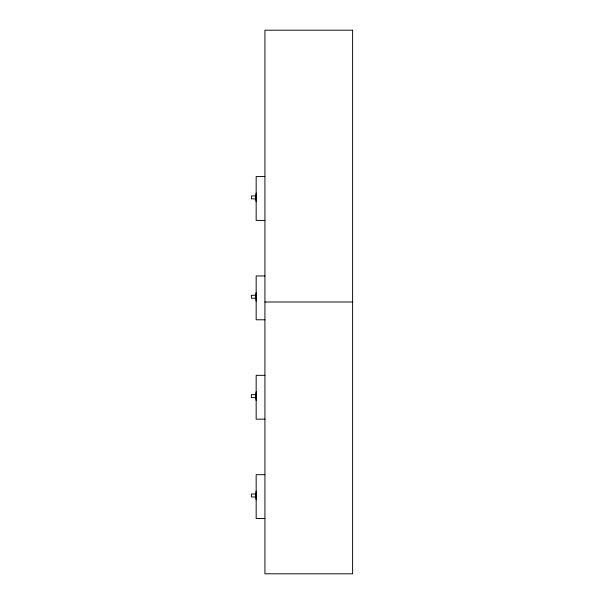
<?xml version="1.0" encoding="UTF-8"?>
<svg xmlns="http://www.w3.org/2000/svg" width="604" height="604" viewBox="0 0 604 604"><rect width="100%" height="100%" fill="white"/><g stroke="black" fill="none" stroke-linecap="round" stroke-linejoin="round"><path stroke-width="0.91" d="M255.771 295.288L255.719 298.248L251.392 298.233L251.392 295.288L256.164 295.288M255.771 195.923L255.719 198.875L251.392 198.867L251.392 195.923L256.164 195.923M255.771 394.661L255.719 397.613L251.392 397.598L251.392 394.661L256.164 394.661M255.771 494.027L255.719 496.979L251.392 496.964L251.392 494.027L256.164 494.027M255.771 198.867L255.749 198.278M255.771 397.598L255.749 397.009M255.771 298.233L256.164 298.217M255.771 496.964L256.164 496.956M264.929 176.579L256.164 176.579L256.164 220.422L264.929 220.422M264.929 275.952L256.164 275.952L256.164 319.788L264.929 319.788M264.929 302L352.608 302M264.929 375.318L256.164 375.318L256.164 419.153L264.929 419.153M264.929 474.684L256.164 474.684L256.164 518.526L264.929 518.526M256.164 301.147A22.137 22.137 0 0 1 256.164 292.374M256.164 400.512A22.137 22.137 0 0 1 256.164 391.747M256.164 499.878A22.137 22.137 0 0 1 256.164 491.112M256.164 201.774A22.137 22.137 0 0 1 256.164 193.008M352.608 30.2L264.929 30.2L264.929 573.8L352.608 573.8L352.608 30.2"/></g></svg>
